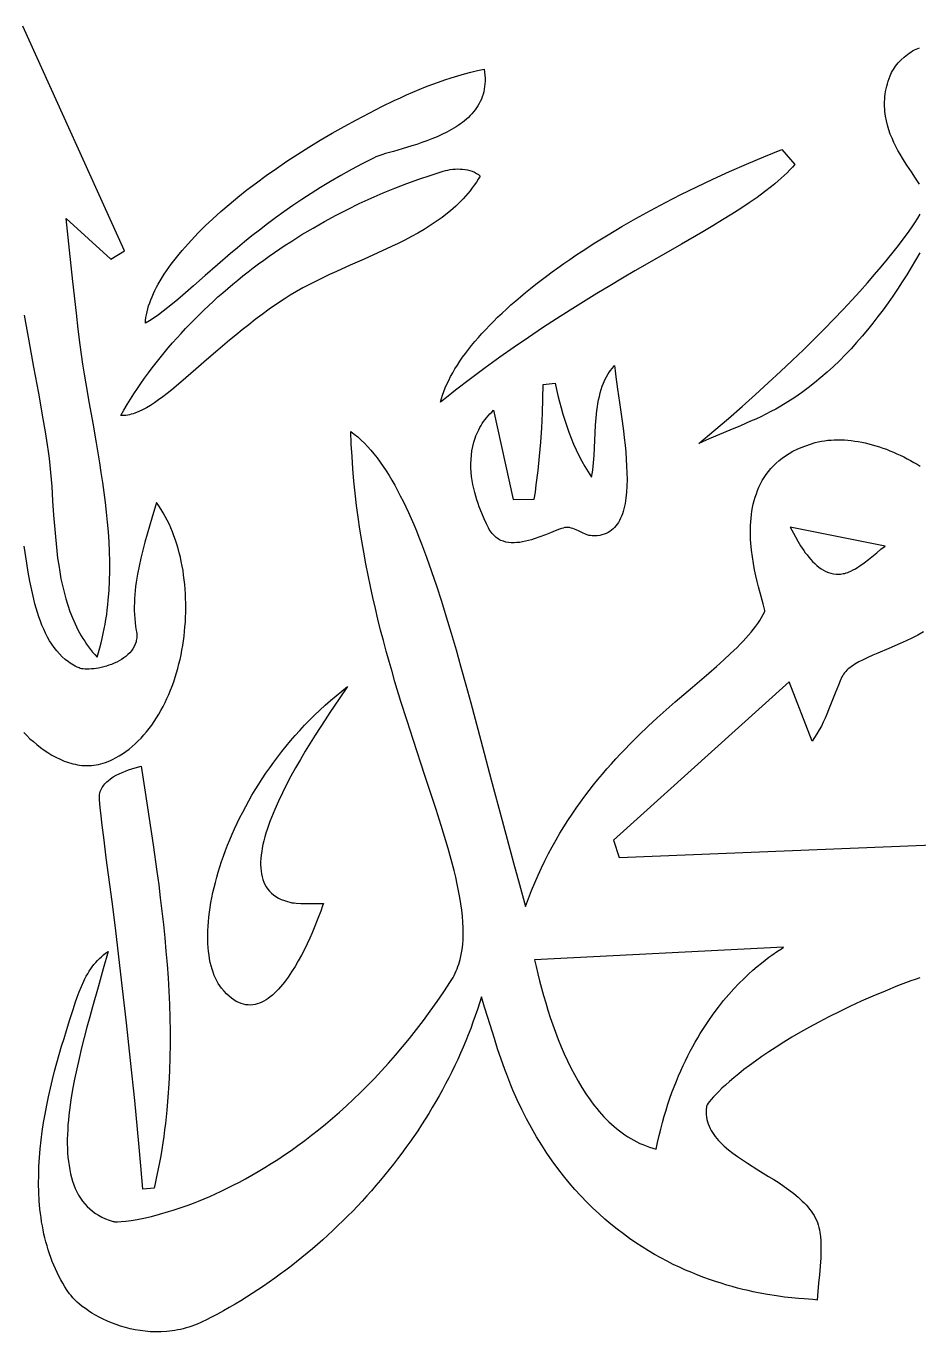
# Model space of a CAD drawing. Extents: x -500 to 500, y -300 to 300.
# Drawn here: x -123.7 to -29.6, y -177.7 to -40.1 of the extents above; entities that cross this region are included whole.
import ezdxf

# ---------------------------------------------------------------- set-up
doc = ezdxf.new("R2010")
doc.units = 0
doc.header["$MEASUREMENT"] = 0
doc.layers.add('IMPORT_-_120CM_SUR_70CM-1', color=18, linetype='CONTINUOUS')

msp = doc.modelspace()

# ---------------------------------------------------------------- linework, layer by layer
at = {"layer": 'IMPORT_-_120CM_SUR_70CM-1'}
for points in [[(-123.9, -70.54), (-123.4, -73.28), (-122.89, -76.03), (-122.39, -78.77), (-121.91, -81.5), (-121.68, -82.87), (-121.47, -84.23), (-121.36, -84.94), (-121.27, -85.67), (-121.19, -86.4), (-121.12, -87.13), (-120.99, -88.63), (-120.89, -90.13), (-120.78, -91.65), (-120.67, -93.16), (-120.6, -93.92), (-120.53, -94.67), (-120.45, -95.42), (-120.36, -96.16), (-120.25, -96.9), (-120.14, -97.63), (-120.01, -98.35), (-119.86, -99.06), (-119.69, -99.77), (-119.5, -100.46), (-119.3, -101.14), (-119.06, -101.81), (-118.81, -102.47), (-118.67, -102.79), (-118.53, -103.11), (-118.38, -103.43), (-118.22, -103.74), (-118.05, -104.05), (-117.88, -104.35), (-117.7, -104.65), (-117.51, -104.94), (-117.31, -105.23), (-117.11, -105.51), (-116.89, -105.79), (-116.67, -106.07), (-116.44, -106.34), (-116.2, -106.6), (-116.05, -106.11), (-115.91, -105.62), (-115.78, -105.12), (-115.66, -104.63), (-115.55, -104.13), (-115.45, -103.63), (-115.35, -103.13), (-115.27, -102.63), (-115.19, -102.12), (-115.13, -101.62), (-115.07, -101.11), (-115.02, -100.61), (-114.94, -99.59), (-114.89, -98.57), (-114.86, -97.54), (-114.87, -96.52), (-114.89, -95.48), (-114.94, -94.45), (-115.01, -93.41), (-115.09, -92.38), (-115.2, -91.34), (-115.32, -90.3), (-115.45, -89.25), (-115.6, -88.21), (-115.76, -87.16), (-115.92, -86.12), (-116.27, -84.03), (-116.63, -81.95), (-117, -79.87), (-117.36, -77.79), (-117.52, -76.76), (-117.69, -75.73), (-117.84, -74.7), (-117.98, -73.68), (-118.19, -72.02), (-118.38, -70.35), (-118.75, -67.02), (-119.11, -63.69), (-119.47, -60.36), (-114.75, -64.67), (-113.3, -63.79), (-124.03, -40.08)], [(-29.54, -56.74), (-29.95, -56.12), (-30.39, -55.45), (-30.87, -54.74), (-31.11, -54.37), (-31.34, -53.99), (-31.58, -53.59), (-31.81, -53.19), (-32.03, -52.77), (-32.23, -52.35), (-32.43, -51.91), (-32.61, -51.47), (-32.77, -51.01), (-32.91, -50.54), (-33.03, -50.06), (-33.12, -49.57), (-33.16, -49.33), (-33.18, -49.08), (-33.2, -48.82), (-33.22, -48.57), (-33.22, -48.31), (-33.22, -48.05), (-33.2, -47.79), (-33.18, -47.52), (-33.15, -47.25), (-33.11, -46.98), (-33.06, -46.71), (-32.99, -46.43), (-32.92, -46.16), (-32.84, -45.88), (-32.74, -45.59), (-32.64, -45.31), (-32.57, -45.14), (-32.48, -44.98), (-32.39, -44.81), (-32.29, -44.64), (-32.17, -44.47), (-32.05, -44.3), (-31.92, -44.13), (-31.78, -43.97), (-31.47, -43.65), (-31.15, -43.35), (-30.98, -43.2), (-30.8, -43.07), (-30.63, -42.94), (-30.45, -42.82), (-30.26, -42.7), (-30.08, -42.6), (-29.89, -42.51), (-29.71, -42.43), (-29.53, -42.36)], [(-29.51, -63.99), (-29.96, -64.76), (-30.41, -65.53), (-30.88, -66.29), (-31.35, -67.05), (-31.84, -67.8), (-32.34, -68.54), (-32.85, -69.27), (-33.37, -70), (-33.91, -70.71), (-34.45, -71.41), (-35.01, -72.1), (-35.58, -72.78), (-36.16, -73.45), (-36.75, -74.1), (-37.36, -74.74), (-37.98, -75.36), (-38.61, -75.97), (-39.26, -76.56), (-39.92, -77.13), (-40.59, -77.68), (-41.28, -78.22), (-41.98, -78.73), (-42.69, -79.23), (-43.42, -79.7), (-44.16, -80.16), (-44.68, -80.45), (-45.19, -80.73), (-45.72, -81), (-46.25, -81.26), (-46.79, -81.51), (-47.33, -81.75), (-48.41, -82.22), (-49.51, -82.68), (-50.6, -83.13), (-51.69, -83.59), (-52.78, -84.07), (-51.2, -82.74), (-49.68, -81.44), (-48.22, -80.17), (-46.81, -78.92), (-45.47, -77.7), (-44.18, -76.5), (-42.94, -75.34), (-41.76, -74.2), (-40.64, -73.09), (-39.57, -72.02), (-38.55, -70.97), (-37.59, -69.97), (-36.68, -68.99), (-35.82, -68.05), (-35.02, -67.15), (-34.27, -66.28), (-33.56, -65.46), (-32.91, -64.67), (-32.31, -63.92), (-31.76, -63.22), (-31.25, -62.55), (-30.8, -61.93), (-30.39, -61.35), (-30.03, -60.82), (-29.71, -60.34), (-29.45, -59.9)], [(-29.5, -140.41), (-30, -140.58), (-30.46, -140.74), (-31.84, -141.27), (-33.17, -141.81), (-34.45, -142.35), (-35.69, -142.89), (-36.87, -143.44), (-38.01, -143.99), (-39.1, -144.53), (-40.14, -145.08), (-41.13, -145.62), (-42.08, -146.15), (-42.98, -146.68), (-43.84, -147.2), (-44.65, -147.72), (-45.42, -148.22), (-46.14, -148.71), (-46.82, -149.19), (-47.45, -149.65), (-48.04, -150.1), (-48.59, -150.54), (-49.09, -150.95), (-49.56, -151.34), (-49.98, -151.72), (-50.36, -152.07), (-50.7, -152.4), (-51, -152.71), (-51.26, -152.98), (-51.48, -153.24), (-51.66, -153.46), (-51.8, -153.65), (-51.9, -153.81), (-51.97, -153.94), (-51.99, -154.04), (-52.02, -154.31), (-52.02, -154.58), (-52.01, -154.84), (-51.98, -155.1), (-51.94, -155.35), (-51.88, -155.59), (-51.8, -155.83), (-51.71, -156.06), (-51.61, -156.29), (-51.49, -156.51), (-51.36, -156.73), (-51.21, -156.95), (-51.06, -157.16), (-50.89, -157.37), (-50.71, -157.57), (-50.52, -157.77), (-50.33, -157.97), (-50.12, -158.16), (-49.68, -158.54), (-49.21, -158.91), (-48.72, -159.27), (-48.2, -159.62), (-47.66, -159.97), (-46.56, -160.66), (-45.44, -161.35), (-44.89, -161.7), (-44.34, -162.05), (-43.8, -162.41), (-43.29, -162.78), (-42.79, -163.16), (-42.32, -163.55), (-42.1, -163.75), (-41.89, -163.95), (-41.68, -164.16), (-41.48, -164.37), (-41.29, -164.58), (-41.12, -164.8), (-40.95, -165.03), (-40.8, -165.25), (-40.65, -165.49), (-40.52, -165.72), (-40.4, -165.97), (-40.3, -166.22), (-40.21, -166.47), (-40.13, -166.73), (-40.07, -167), (-40.03, -167.27), (-39.98, -167.71), (-39.95, -168.16), (-39.93, -168.6), (-39.93, -169.04), (-39.93, -169.49), (-39.95, -169.93), (-40.01, -170.82), (-40.09, -171.72), (-40.17, -172.61), (-40.25, -173.5), (-40.31, -174.39), (-40.49, -174.37), (-40.78, -174.35), (-41.69, -174.28), (-42.3, -174.24), (-42.99, -174.17), (-43.77, -174.08), (-44.62, -173.96), (-45.55, -173.81), (-46.54, -173.63), (-47.06, -173.52), (-47.59, -173.4), (-48.14, -173.27), (-48.7, -173.13), (-49.27, -172.98), (-49.85, -172.81), (-50.45, -172.63), (-51.05, -172.43), (-51.66, -172.22), (-52.28, -172), (-52.91, -171.76), (-53.54, -171.5), (-54.18, -171.23), (-54.83, -170.94), (-55.48, -170.63), (-56.13, -170.3), (-56.79, -169.95), (-57.45, -169.58), (-58.1, -169.19), (-58.77, -168.78), (-59.43, -168.35), (-60.08, -167.9), (-60.74, -167.42), (-61.4, -166.92), (-62.05, -166.4), (-62.7, -165.85), (-63.34, -165.28), (-63.98, -164.68), (-64.61, -164.06), (-65.23, -163.41), (-65.85, -162.73), (-66.46, -162.02), (-67.06, -161.29), (-67.65, -160.52), (-68.23, -159.73), (-68.8, -158.91), (-69.35, -158.05), (-69.89, -157.17), (-70.42, -156.25), (-70.94, -155.3), (-71.44, -154.32), (-71.92, -153.3), (-72.38, -152.25), (-72.61, -151.72), (-72.83, -151.17), (-73.04, -150.63), (-73.24, -150.1), (-73.63, -149.01), (-73.99, -147.92), (-74.34, -146.82), (-75.02, -144.62), (-75.36, -143.52), (-75.71, -142.43), (-75.91, -143.1), (-76.13, -143.77), (-76.35, -144.43), (-76.59, -145.1), (-76.83, -145.76), (-77.09, -146.42), (-77.35, -147.07), (-77.62, -147.73), (-77.91, -148.38), (-78.2, -149.03), (-78.51, -149.67), (-78.82, -150.32), (-79.14, -150.95), (-79.47, -151.59), (-79.81, -152.22), (-80.16, -152.85), (-80.51, -153.47), (-80.88, -154.1), (-81.25, -154.71), (-81.64, -155.32), (-82.03, -155.93), (-82.42, -156.54), (-82.83, -157.14), (-83.24, -157.73), (-83.66, -158.32), (-84.09, -158.91), (-84.53, -159.49), (-84.97, -160.07), (-85.42, -160.64), (-85.88, -161.2), (-86.35, -161.77), (-86.82, -162.32), (-87.3, -162.87), (-87.78, -163.41), (-88.27, -163.95), (-88.77, -164.48), (-89.27, -165.01), (-89.78, -165.53), (-90.3, -166.04), (-90.82, -166.55), (-91.35, -167.05), (-91.88, -167.55), (-92.42, -168.04), (-92.96, -168.52), (-93.51, -168.99), (-94.06, -169.46), (-94.62, -169.92), (-95.19, -170.37), (-95.75, -170.81), (-96.33, -171.25), (-96.9, -171.68), (-97.48, -172.1), (-98.07, -172.52), (-98.66, -172.92), (-99.25, -173.32), (-99.85, -173.71), (-100.45, -174.09), (-101.05, -174.47), (-101.66, -174.83), (-102.27, -175.19), (-102.89, -175.54), (-103.51, -175.87), (-104.13, -176.2), (-104.75, -176.52), (-105.05, -176.67), (-105.34, -176.8), (-105.64, -176.93), (-105.93, -177.04), (-106.23, -177.15), (-106.53, -177.24), (-106.82, -177.33), (-107.12, -177.41), (-107.41, -177.48), (-107.7, -177.54), (-108, -177.59), (-108.29, -177.64), (-108.87, -177.7), (-109.44, -177.74), (-110.01, -177.75), (-110.57, -177.73), (-111.12, -177.69), (-111.66, -177.62), (-112.19, -177.53), (-112.72, -177.42), (-113.22, -177.29), (-113.72, -177.14), (-114.2, -176.98), (-114.67, -176.81), (-115.12, -176.62), (-115.56, -176.42), (-115.97, -176.21), (-116.37, -175.99), (-116.75, -175.77), (-117.11, -175.54), (-117.44, -175.3), (-117.76, -175.07), (-118.05, -174.84), (-118.31, -174.61), (-118.55, -174.38), (-118.77, -174.15), (-118.95, -173.93), (-119.11, -173.72), (-119.35, -173.37), (-119.59, -173), (-119.81, -172.63), (-120.02, -172.26), (-120.22, -171.88), (-120.41, -171.5), (-120.59, -171.11), (-120.77, -170.71), (-120.93, -170.32), (-121.08, -169.92), (-121.22, -169.51), (-121.36, -169.1), (-121.48, -168.69), (-121.6, -168.27), (-121.7, -167.85), (-121.8, -167.43), (-121.89, -167), (-121.97, -166.57), (-122.05, -166.13), (-122.11, -165.7), (-122.17, -165.26), (-122.22, -164.82), (-122.3, -163.93), (-122.34, -163.03), (-122.37, -162.13), (-122.36, -161.22), (-122.33, -160.3), (-122.27, -159.38), (-122.2, -158.46), (-122.1, -157.54), (-121.98, -156.62), (-121.84, -155.69), (-121.69, -154.78), (-121.51, -153.86), (-121.33, -152.95), (-121.12, -152.04), (-120.91, -151.14), (-120.68, -150.25), (-120.45, -149.37), (-120.2, -148.5), (-119.95, -147.64), (-119.69, -146.8), (-119.42, -145.97), (-119.06, -144.82), (-118.7, -143.65), (-118.51, -143.06), (-118.31, -142.47), (-118.1, -141.9), (-117.86, -141.33), (-117.61, -140.78), (-117.48, -140.51), (-117.34, -140.24), (-117.19, -139.99), (-117.04, -139.73), (-116.88, -139.49), (-116.71, -139.25), (-116.54, -139.02), (-116.35, -138.8), (-116.16, -138.59), (-115.96, -138.38), (-115.75, -138.19), (-115.53, -138), (-115.3, -137.83), (-115.05, -137.66), (-115.55, -139.47), (-116.1, -141.41), (-116.69, -143.47), (-116.98, -144.54), (-117.27, -145.62), (-117.56, -146.71), (-117.84, -147.81), (-118.1, -148.91), (-118.35, -150.02), (-118.58, -151.12), (-118.79, -152.21), (-118.96, -153.3), (-119.11, -154.36), (-119.17, -154.89), (-119.23, -155.41), (-119.27, -155.93), (-119.3, -156.44), (-119.32, -156.94), (-119.34, -157.43), (-119.34, -157.92), (-119.33, -158.4), (-119.31, -158.87), (-119.27, -159.33), (-119.22, -159.78), (-119.16, -160.22), (-119.09, -160.65), (-119, -161.07), (-118.9, -161.48), (-118.78, -161.87), (-118.65, -162.25), (-118.5, -162.62), (-118.33, -162.98), (-118.15, -163.32), (-117.95, -163.64), (-117.74, -163.95), (-117.5, -164.25), (-117.25, -164.52), (-116.97, -164.79), (-116.68, -165.03), (-116.37, -165.26), (-116.04, -165.46), (-115.69, -165.65), (-115.31, -165.82), (-114.92, -165.97), (-114.5, -166.1), (-114.42, -166.12), (-114.32, -166.13), (-114.04, -166.14), (-113.66, -166.12), (-113.19, -166.08), (-112.63, -166), (-111.99, -165.9), (-111.27, -165.76), (-110.48, -165.57), (-109.61, -165.35), (-108.67, -165.07), (-108.18, -164.92), (-107.67, -164.75), (-107.15, -164.57), (-106.61, -164.38), (-106.06, -164.17), (-105.5, -163.95), (-104.92, -163.71), (-104.33, -163.46), (-103.73, -163.19), (-103.12, -162.91), (-102.49, -162.61), (-101.86, -162.29), (-101.21, -161.95), (-100.56, -161.6), (-99.89, -161.23), (-99.22, -160.84), (-98.54, -160.43), (-97.85, -160.01), (-97.16, -159.56), (-96.46, -159.09), (-95.75, -158.61), (-95.04, -158.1), (-94.32, -157.57), (-93.6, -157.02), (-92.87, -156.45), (-92.14, -155.85), (-91.41, -155.23), (-90.67, -154.59), (-89.93, -153.92), (-89.19, -153.23), (-88.45, -152.52), (-87.71, -151.78), (-86.97, -151.02), (-86.23, -150.23), (-85.49, -149.41), (-84.75, -148.57), (-84.01, -147.7), (-83.28, -146.8), (-82.55, -145.87), (-81.82, -144.92), (-81.1, -143.94), (-80.38, -142.93), (-79.66, -141.89), (-78.95, -140.82), (-78.82, -140.6), (-78.69, -140.38), (-78.57, -140.16), (-78.46, -139.93), (-78.36, -139.7), (-78.26, -139.47), (-78.17, -139.23), (-78.09, -138.99), (-78.01, -138.74), (-77.94, -138.49), (-77.83, -137.97), (-77.74, -137.44), (-77.67, -136.89), (-77.63, -136.33), (-77.62, -135.75), (-77.62, -135.15), (-77.65, -134.54), (-77.7, -133.91), (-77.77, -133.27), (-77.87, -132.61), (-77.98, -131.94), (-78.1, -131.25), (-78.25, -130.54), (-78.41, -129.82), (-78.59, -129.09), (-78.78, -128.34), (-78.99, -127.57), (-79.21, -126.79), (-79.44, -125.99), (-79.94, -124.36), (-80.48, -122.66), (-81.65, -119.1), (-82.9, -115.31), (-83.54, -113.33), (-84.18, -111.29), (-84.81, -109.2), (-85.12, -108.14), (-85.43, -107.06), (-85.73, -105.97), (-86.03, -104.86), (-86.32, -103.75), (-86.61, -102.62), (-86.88, -101.47), (-87.15, -100.32), (-87.4, -99.15), (-87.65, -97.96), (-87.88, -96.77), (-88.11, -95.56), (-88.31, -94.34), (-88.51, -93.11), (-88.69, -91.86), (-88.86, -90.61), (-89, -89.34), (-89.14, -88.06), (-89.25, -86.76), (-89.34, -85.46), (-89.42, -84.14), (-89.47, -82.81), (-89.11, -83.09), (-88.74, -83.39), (-88.39, -83.72), (-88.04, -84.06), (-87.7, -84.42), (-87.36, -84.79), (-87.03, -85.19), (-86.7, -85.61), (-86.38, -86.04), (-86.06, -86.5), (-85.75, -86.97), (-85.44, -87.46), (-85.14, -87.96), (-84.84, -88.49), (-84.54, -89.03), (-84.25, -89.59), (-83.96, -90.16), (-83.67, -90.76), (-83.39, -91.37), (-83.11, -91.99), (-82.83, -92.63), (-82.56, -93.29), (-82.28, -93.96), (-82.01, -94.65), (-81.48, -96.08), (-80.95, -97.57), (-80.43, -99.11), (-79.92, -100.71), (-79.4, -102.37), (-78.89, -104.08), (-78.38, -105.85), (-77.86, -107.66), (-77.34, -109.53), (-76.82, -111.44), (-75.76, -115.41), (-74.66, -119.55), (-73.52, -123.85), (-72.32, -128.3), (-71.69, -130.58), (-71.05, -132.9), (-70.74, -132.05), (-70.42, -131.22), (-70.08, -130.41), (-69.73, -129.61), (-69.38, -128.84), (-69.01, -128.07), (-68.62, -127.33), (-68.23, -126.6), (-67.83, -125.88), (-67.43, -125.18), (-67.01, -124.5), (-66.58, -123.83), (-66.15, -123.17), (-65.71, -122.53), (-65.26, -121.9), (-64.81, -121.28), (-64.35, -120.68), (-63.89, -120.09), (-63.42, -119.51), (-62.95, -118.95), (-62.48, -118.4), (-62, -117.85), (-61.52, -117.32), (-61.04, -116.8), (-60.55, -116.3), (-60.07, -115.8), (-59.1, -114.83), (-58.13, -113.9), (-57.17, -113.01), (-56.22, -112.16), (-55.28, -111.33), (-53.46, -109.76), (-51.74, -108.3), (-50.94, -107.59), (-50.16, -106.91), (-49.44, -106.24), (-48.75, -105.58), (-48.43, -105.26), (-48.12, -104.94), (-47.83, -104.62), (-47.54, -104.3), (-47.28, -103.99), (-47.02, -103.67), (-46.79, -103.36), (-46.56, -103.05), (-46.36, -102.74), (-46.17, -102.42), (-46, -102.11), (-45.85, -101.8), (-45.84, -101.76), (-45.84, -101.71), (-45.87, -101.54), (-46.01, -101), (-46.23, -100.21), (-46.5, -99.21), (-46.65, -98.65), (-46.79, -98.04), (-46.92, -97.4), (-47.04, -96.73), (-47.15, -96.04), (-47.24, -95.32), (-47.31, -94.59), (-47.33, -94.22), (-47.35, -93.84), (-47.35, -93.47), (-47.35, -93.09), (-47.34, -92.72), (-47.32, -92.34), (-47.29, -91.96), (-47.25, -91.58), (-47.19, -91.21), (-47.13, -90.84), (-47.05, -90.47), (-46.96, -90.1), (-46.85, -89.74), (-46.73, -89.38), (-46.6, -89.03), (-46.45, -88.68), (-46.29, -88.34), (-46.1, -88), (-45.91, -87.67), (-45.69, -87.35), (-45.46, -87.04), (-45.2, -86.74), (-44.93, -86.44), (-44.64, -86.16), (-44.33, -85.89), (-44, -85.62), (-43.64, -85.37), (-43.27, -85.14), (-42.87, -84.91), (-42.44, -84.7), (-42, -84.5), (-41.53, -84.32), (-41.04, -84.15), (-40.52, -83.99), (-40.2, -83.92), (-39.87, -83.85), (-39.54, -83.79), (-39.2, -83.75), (-38.86, -83.72), (-38.52, -83.7), (-38.16, -83.69), (-37.81, -83.7), (-37.45, -83.71), (-37.09, -83.74), (-36.73, -83.78), (-36.36, -83.83), (-35.99, -83.89), (-35.62, -83.95), (-35.25, -84.03), (-34.88, -84.12), (-34.51, -84.22), (-34.14, -84.33), (-33.76, -84.44), (-33.39, -84.57), (-33.02, -84.7), (-32.65, -84.85), (-32.29, -85), (-31.92, -85.16), (-31.56, -85.33), (-31.2, -85.5), (-30.84, -85.69), (-30.49, -85.88), (-30.14, -86.08), (-29.79, -86.28), (-29.45, -86.49)], [(-123.94, -114.57), (-123.61, -114.89), (-123.28, -115.21), (-122.92, -115.52), (-122.56, -115.83), (-122.18, -116.13), (-121.79, -116.41), (-121.39, -116.68), (-120.97, -116.94), (-120.55, -117.17), (-120.11, -117.38), (-119.67, -117.57), (-119.44, -117.65), (-119.21, -117.73), (-118.98, -117.8), (-118.75, -117.86), (-118.51, -117.91), (-118.28, -117.96), (-118.04, -117.99), (-117.8, -118.02), (-117.55, -118.03), (-117.31, -118.04), (-117.06, -118.04), (-116.81, -118.02), (-116.56, -118), (-116.31, -117.96), (-116.06, -117.92), (-115.81, -117.86), (-115.55, -117.79), (-115.3, -117.71), (-115.04, -117.61), (-114.78, -117.5), (-114.52, -117.38), (-114.26, -117.24), (-113.89, -117.03), (-113.53, -116.8), (-113.18, -116.56), (-112.84, -116.3), (-112.5, -116.03), (-112.18, -115.75), (-111.87, -115.45), (-111.56, -115.14), (-111.27, -114.81), (-110.98, -114.48), (-110.71, -114.13), (-110.44, -113.77), (-110.18, -113.4), (-109.93, -113.02), (-109.7, -112.63), (-109.47, -112.23), (-109.25, -111.82), (-109.04, -111.4), (-108.84, -110.98), (-108.64, -110.55), (-108.46, -110.11), (-108.29, -109.66), (-108.13, -109.2), (-107.98, -108.74), (-107.83, -108.28), (-107.7, -107.81), (-107.58, -107.33), (-107.46, -106.85), (-107.36, -106.37), (-107.26, -105.88), (-107.18, -105.39), (-107.1, -104.9), (-107.04, -104.41), (-106.98, -103.91), (-106.94, -103.41), (-106.9, -102.91), (-106.87, -102.41), (-106.86, -101.91), (-106.85, -101.41), (-106.85, -100.92), (-106.87, -100.42), (-106.89, -99.92), (-106.92, -99.43), (-106.97, -98.94), (-107.02, -98.45), (-107.08, -97.97), (-107.15, -97.49), (-107.24, -97.01), (-107.33, -96.54), (-107.43, -96.07), (-107.55, -95.61), (-107.67, -95.16), (-107.8, -94.71), (-107.95, -94.27), (-108.1, -93.83), (-108.26, -93.4), (-108.44, -92.98), (-108.62, -92.57), (-108.82, -92.17), (-109.02, -91.78), (-109.23, -91.4), (-109.46, -91.03), (-109.69, -90.67), (-109.94, -90.32), (-110.43, -91.97), (-110.92, -93.64), (-111.16, -94.48), (-111.38, -95.32), (-111.59, -96.17), (-111.78, -97.02), (-111.95, -97.87), (-112.02, -98.3), (-112.08, -98.72), (-112.14, -99.15), (-112.19, -99.57), (-112.23, -100), (-112.26, -100.42), (-112.27, -100.85), (-112.28, -101.27), (-112.28, -101.7), (-112.26, -102.12), (-112.23, -102.54), (-112.19, -102.96), (-112.14, -103.39), (-112.07, -103.81), (-112.05, -103.96), (-112.03, -104.12), (-112.02, -104.27), (-112.02, -104.42), (-112.03, -104.57), (-112.05, -104.71), (-112.07, -104.85), (-112.1, -104.98), (-112.19, -105.24), (-112.29, -105.49), (-112.43, -105.72), (-112.58, -105.94), (-112.76, -106.15), (-112.95, -106.35), (-113.16, -106.53), (-113.39, -106.7), (-113.63, -106.86), (-113.88, -107), (-114.13, -107.14), (-114.4, -107.26), (-114.67, -107.37), (-114.95, -107.47), (-115.22, -107.56), (-115.5, -107.64), (-115.77, -107.7), (-116.04, -107.76), (-116.31, -107.8), (-116.56, -107.84), (-116.81, -107.86), (-117.04, -107.88), (-117.26, -107.88), (-117.47, -107.87), (-117.66, -107.86), (-117.83, -107.83), (-117.98, -107.8), (-118.1, -107.75), (-118.3, -107.66), (-118.5, -107.56), (-118.69, -107.46), (-118.87, -107.35), (-119.05, -107.24), (-119.23, -107.11), (-119.56, -106.85), (-119.88, -106.57), (-120.18, -106.27), (-120.46, -105.95), (-120.72, -105.61), (-120.97, -105.25), (-121.21, -104.88), (-121.43, -104.49), (-121.64, -104.09), (-121.83, -103.67), (-122.01, -103.25), (-122.18, -102.81), (-122.34, -102.37), (-122.49, -101.91), (-122.62, -101.45), (-122.75, -100.98), (-122.87, -100.51), (-123.09, -99.56), (-123.28, -98.6), (-123.46, -97.65), (-123.61, -96.71), (-123.9, -94.9)], [(-29.11, -103.96), (-29.72, -104.29), (-30.34, -104.61), (-30.95, -104.9), (-31.57, -105.18), (-32.77, -105.7), (-33.92, -106.19), (-34.46, -106.42), (-34.98, -106.65), (-35.47, -106.88), (-35.92, -107.12), (-36.34, -107.36), (-36.53, -107.48), (-36.71, -107.6), (-36.88, -107.73), (-37.04, -107.85), (-37.18, -107.98), (-37.31, -108.12), (-37.43, -108.25), (-37.54, -108.39), (-37.63, -108.54), (-37.71, -108.69), (-37.89, -109.11), (-38.08, -109.55), (-38.42, -110.42), (-38.77, -111.3), (-39.11, -112.18), (-39.29, -112.61), (-39.48, -113.04), (-39.68, -113.47), (-39.88, -113.88), (-40.1, -114.29), (-40.34, -114.69), (-40.59, -115.09), (-40.86, -115.47), (-43.28, -109.21), (-61.78, -125.92), (-61.2, -127.73), (-8.15, -125.59)]]:
    msp.add_lwpolyline(points, dxfattribs=at)
for points in [[(-111.11, -71.4), (-111.09, -71.11), (-111.05, -70.81), (-111, -70.51), (-110.94, -70.21), (-110.86, -69.9), (-110.77, -69.58), (-110.66, -69.27), (-110.54, -68.94), (-110.41, -68.62), (-110.26, -68.29), (-110.11, -67.96), (-109.93, -67.62), (-109.75, -67.28), (-109.56, -66.94), (-109.35, -66.6), (-109.13, -66.25), (-108.89, -65.9), (-108.65, -65.54), (-108.39, -65.19), (-108.12, -64.83), (-107.84, -64.47), (-107.55, -64.11), (-107.24, -63.74), (-106.93, -63.38), (-106.26, -62.64), (-105.55, -61.89), (-104.8, -61.14), (-104, -60.39), (-103.16, -59.63), (-102.28, -58.88), (-101.36, -58.12), (-100.41, -57.36), (-99.41, -56.6), (-98.38, -55.84), (-97.3, -55.08), (-96.2, -54.33), (-95.06, -53.58), (-93.88, -52.84), (-92.68, -52.11), (-91.44, -51.38), (-90.17, -50.66), (-88.87, -49.95), (-87.54, -49.25), (-86.18, -48.56), (-84.89, -47.94), (-84.23, -47.63), (-83.58, -47.34), (-82.92, -47.05), (-82.25, -46.77), (-81.59, -46.5), (-80.91, -46.24), (-80.24, -45.99), (-79.56, -45.75), (-78.88, -45.52), (-78.19, -45.31), (-77.5, -45.11), (-76.81, -44.93), (-76.11, -44.76), (-75.41, -44.61), (-75.36, -44.94), (-75.33, -45.26), (-75.31, -45.57), (-75.31, -45.88), (-75.33, -46.17), (-75.36, -46.46), (-75.4, -46.74), (-75.46, -47.01), (-75.53, -47.27), (-75.62, -47.53), (-75.71, -47.78), (-75.82, -48.02), (-75.94, -48.25), (-76.07, -48.48), (-76.22, -48.7), (-76.37, -48.91), (-76.53, -49.12), (-76.71, -49.32), (-76.89, -49.51), (-77.08, -49.7), (-77.28, -49.88), (-77.48, -50.06), (-77.69, -50.23), (-77.91, -50.39), (-78.14, -50.55), (-78.37, -50.7), (-78.85, -51), (-79.35, -51.27), (-79.86, -51.52), (-80.38, -51.76), (-80.91, -51.98), (-81.44, -52.18), (-81.98, -52.37), (-82.51, -52.55), (-83.03, -52.71), (-84.04, -53.02), (-84.98, -53.29), (-85.81, -53.53), (-86.18, -53.65), (-86.52, -53.76), (-86.82, -53.88), (-87.07, -53.99), (-88.26, -54.59), (-89.41, -55.2), (-90.53, -55.82), (-91.61, -56.45), (-92.65, -57.08), (-93.66, -57.72), (-94.64, -58.36), (-95.59, -59.01), (-96.51, -59.65), (-97.4, -60.3), (-98.26, -60.94), (-99.09, -61.58), (-99.89, -62.21), (-100.67, -62.84), (-101.42, -63.46), (-102.14, -64.07), (-103.52, -65.26), (-104.82, -66.39), (-106.03, -67.46), (-107.17, -68.45), (-107.71, -68.91), (-108.24, -69.35), (-108.75, -69.76), (-109.25, -70.15), (-109.73, -70.51), (-110.2, -70.84), (-110.67, -71.14)], [(-42.67, -54.67), (-42.93, -54.96), (-43.2, -55.25), (-43.49, -55.54), (-43.79, -55.83), (-44.1, -56.12), (-44.43, -56.41), (-44.77, -56.7), (-45.12, -56.99), (-45.86, -57.56), (-46.66, -58.14), (-47.5, -58.72), (-48.38, -59.31), (-49.32, -59.91), (-50.3, -60.51), (-51.31, -61.13), (-52.38, -61.76), (-54.61, -63.07), (-57, -64.44), (-59.52, -65.9), (-60.83, -66.67), (-62.17, -67.47), (-63.53, -68.29), (-64.93, -69.14), (-66.35, -70.03), (-67.79, -70.95), (-69.25, -71.9), (-70.74, -72.9), (-72.24, -73.93), (-73.77, -75), (-75.31, -76.11), (-76.86, -77.27), (-78.43, -78.48), (-79.22, -79.1), (-80.02, -79.73), (-79.92, -79.36), (-79.8, -78.98), (-79.66, -78.59), (-79.51, -78.21), (-79.34, -77.82), (-79.15, -77.43), (-78.95, -77.03), (-78.73, -76.63), (-78.49, -76.23), (-78.24, -75.82), (-77.97, -75.41), (-77.68, -75), (-77.38, -74.59), (-77.07, -74.17), (-76.74, -73.76), (-76.39, -73.34), (-76.02, -72.91), (-75.65, -72.49), (-75.25, -72.06), (-74.85, -71.64), (-74.42, -71.21), (-73.99, -70.78), (-73.53, -70.35), (-73.07, -69.91), (-72.59, -69.48), (-72.09, -69.05), (-71.58, -68.61), (-71.06, -68.18), (-70.52, -67.74), (-69.97, -67.3), (-69.41, -66.87), (-68.83, -66.43), (-68.24, -65.99), (-67.64, -65.55), (-67.02, -65.12), (-66.39, -64.68), (-65.75, -64.24), (-65.09, -63.81), (-63.75, -62.94), (-62.35, -62.08), (-60.91, -61.22), (-59.42, -60.36), (-57.88, -59.51), (-56.3, -58.67), (-54.67, -57.84), (-53.01, -57.02), (-51.3, -56.21), (-49.55, -55.42), (-47.76, -54.63), (-45.93, -53.86), (-44.06, -53.1)], [(-75.83, -55.9), (-76.03, -56.22), (-76.23, -56.54), (-76.45, -56.85), (-76.67, -57.15), (-76.9, -57.44), (-77.13, -57.73), (-77.37, -58.01), (-77.62, -58.28), (-77.88, -58.55), (-78.14, -58.81), (-78.41, -59.07), (-78.69, -59.31), (-78.97, -59.56), (-79.26, -59.79), (-79.85, -60.25), (-80.46, -60.69), (-81.09, -61.11), (-81.73, -61.51), (-82.39, -61.9), (-83.07, -62.28), (-83.76, -62.64), (-84.46, -62.99), (-85.17, -63.33), (-86.61, -64), (-88.07, -64.65), (-89.53, -65.29), (-90.99, -65.94), (-91.71, -66.27), (-92.43, -66.61), (-93.13, -66.96), (-93.83, -67.32), (-94.52, -67.69), (-95.19, -68.07), (-95.86, -68.46), (-96.5, -68.88), (-97.29, -69.41), (-98.06, -69.94), (-98.8, -70.48), (-99.53, -71.02), (-100.23, -71.57), (-100.92, -72.11), (-101.59, -72.65), (-102.24, -73.19), (-103.49, -74.24), (-104.67, -75.27), (-105.79, -76.25), (-106.85, -77.17), (-107.86, -78.03), (-108.34, -78.43), (-108.81, -78.81), (-109.27, -79.16), (-109.72, -79.49), (-110.16, -79.8), (-110.59, -80.08), (-111.01, -80.33), (-111.42, -80.55), (-111.82, -80.73), (-112.21, -80.89), (-112.41, -80.95), (-112.6, -81.01), (-112.79, -81.05), (-112.98, -81.09), (-113.16, -81.12), (-113.35, -81.14), (-113.53, -81.14), (-113.71, -81.14), (-113.38, -80.56), (-113.04, -79.99), (-112.69, -79.42), (-112.32, -78.86), (-111.96, -78.3), (-111.58, -77.75), (-111.19, -77.2), (-110.8, -76.65), (-110.39, -76.12), (-109.98, -75.58), (-109.56, -75.05), (-109.14, -74.53), (-108.7, -74.01), (-108.26, -73.49), (-107.81, -72.98), (-107.36, -72.48), (-106.89, -71.98), (-106.42, -71.49), (-105.95, -71), (-105.46, -70.52), (-104.97, -70.04), (-104.48, -69.57), (-103.98, -69.1), (-103.47, -68.64), (-102.95, -68.19), (-102.43, -67.74), (-101.91, -67.29), (-101.37, -66.86), (-100.84, -66.42), (-100.3, -66), (-99.75, -65.58), (-99.2, -65.16), (-98.64, -64.76), (-98.08, -64.35), (-97.51, -63.96), (-96.94, -63.57), (-96.37, -63.19), (-95.79, -62.81), (-94.62, -62.07), (-93.43, -61.37), (-92.23, -60.68), (-91.02, -60.03), (-89.8, -59.4), (-88.57, -58.8), (-87.32, -58.22), (-86.07, -57.67), (-84.82, -57.16), (-83.55, -56.67), (-82.28, -56.21), (-81.01, -55.78), (-79.74, -55.38), (-79.5, -55.31), (-79.25, -55.26), (-78.99, -55.21), (-78.73, -55.18), (-78.47, -55.15), (-78.2, -55.14), (-77.94, -55.15), (-77.68, -55.16), (-77.42, -55.2), (-77.16, -55.24), (-76.91, -55.31), (-76.67, -55.39), (-76.44, -55.49), (-76.22, -55.61), (-76.02, -55.74)], [(-74.42, -80.57), (-72.35, -89.98), (-70.13, -89.96), (-70.02, -89.21), (-69.92, -88.46), (-69.73, -86.95), (-69.58, -85.44), (-69.45, -83.93), (-69.35, -82.42), (-69.28, -80.9), (-69.23, -79.39), (-69.21, -77.87), (-67.93, -77.73), (-67.79, -78.38), (-67.64, -79.04), (-67.48, -79.69), (-67.31, -80.33), (-67.12, -80.98), (-66.92, -81.62), (-66.71, -82.26), (-66.49, -82.89), (-66.25, -83.52), (-65.99, -84.14), (-65.72, -84.75), (-65.43, -85.35), (-65.13, -85.94), (-64.8, -86.52), (-64.46, -87.09), (-64.09, -87.65), (-64.03, -87.27), (-63.97, -86.9), (-63.88, -86.13), (-63.82, -85.35), (-63.78, -84.56), (-63.71, -82.97), (-63.67, -82.17), (-63.61, -81.39), (-63.53, -80.61), (-63.48, -80.23), (-63.42, -79.86), (-63.35, -79.48), (-63.27, -79.12), (-63.18, -78.76), (-63.08, -78.4), (-62.96, -78.05), (-62.82, -77.71), (-62.68, -77.38), (-62.51, -77.06), (-62.33, -76.75), (-62.13, -76.44), (-61.9, -76.15), (-61.66, -75.86), (-61.6, -76.44), (-61.53, -77.06), (-61.35, -78.37), (-61.15, -79.77), (-60.94, -81.24), (-60.74, -82.74), (-60.65, -83.5), (-60.57, -84.25), (-60.5, -85.01), (-60.44, -85.75), (-60.4, -86.48), (-60.37, -87.19), (-60.36, -87.89), (-60.38, -88.57), (-60.42, -89.22), (-60.44, -89.53), (-60.48, -89.84), (-60.52, -90.14), (-60.57, -90.43), (-60.63, -90.71), (-60.69, -90.98), (-60.77, -91.24), (-60.85, -91.5), (-60.94, -91.74), (-61.03, -91.97), (-61.14, -92.19), (-61.26, -92.4), (-61.39, -92.59), (-61.52, -92.77), (-61.67, -92.94), (-61.83, -93.1), (-61.99, -93.24), (-62.17, -93.37), (-62.36, -93.48), (-62.56, -93.58), (-62.78, -93.66), (-63, -93.73), (-63.24, -93.78), (-63.49, -93.81), (-63.75, -93.82), (-64.03, -93.82), (-64.21, -93.8), (-64.38, -93.77), (-64.55, -93.72), (-64.72, -93.66), (-65.06, -93.51), (-65.4, -93.34), (-65.73, -93.18), (-65.9, -93.11), (-66.07, -93.05), (-66.24, -93), (-66.41, -92.96), (-66.58, -92.94), (-66.76, -92.95), (-66.91, -92.96), (-67.08, -93), (-67.27, -93.05), (-67.47, -93.12), (-67.92, -93.29), (-68.42, -93.49), (-68.96, -93.71), (-69.54, -93.93), (-70.13, -94.14), (-70.44, -94.23), (-70.74, -94.32), (-71.05, -94.4), (-71.36, -94.46), (-71.66, -94.51), (-71.96, -94.54), (-72.26, -94.56), (-72.56, -94.55), (-72.84, -94.53), (-73.12, -94.48), (-73.39, -94.4), (-73.53, -94.35), (-73.66, -94.3), (-73.78, -94.23), (-73.91, -94.16), (-74.03, -94.08), (-74.15, -94), (-74.26, -93.9), (-74.37, -93.8), (-74.48, -93.69), (-74.58, -93.56), (-74.68, -93.43), (-74.78, -93.29), (-74.87, -93.14), (-74.96, -92.98), (-75.17, -92.55), (-75.41, -92.04), (-75.67, -91.44), (-75.93, -90.77), (-76.06, -90.41), (-76.18, -90.03), (-76.29, -89.65), (-76.4, -89.25), (-76.5, -88.84), (-76.59, -88.42), (-76.66, -87.99), (-76.73, -87.55), (-76.77, -87.11), (-76.8, -86.67), (-76.81, -86.22), (-76.79, -85.77), (-76.76, -85.31), (-76.7, -84.86), (-76.61, -84.41), (-76.5, -83.96), (-76.43, -83.73), (-76.36, -83.51), (-76.28, -83.29), (-76.19, -83.07), (-76.09, -82.85), (-75.98, -82.63), (-75.87, -82.41), (-75.74, -82.2), (-75.61, -81.99), (-75.47, -81.78), (-75.32, -81.57), (-75.16, -81.37), (-74.99, -81.16), (-74.81, -80.96), (-74.62, -80.77)], [(-33.15, -94.9), (-43.15, -92.9), (-42.82, -93.53), (-42.6, -93.94), (-42.35, -94.39), (-42.06, -94.87), (-41.74, -95.36), (-41.57, -95.6), (-41.39, -95.84), (-41.2, -96.08), (-41, -96.31), (-40.8, -96.53), (-40.58, -96.74), (-40.36, -96.94), (-40.13, -97.13), (-39.89, -97.3), (-39.65, -97.45), (-39.4, -97.58), (-39.14, -97.69), (-38.87, -97.77), (-38.59, -97.83), (-38.31, -97.87), (-38.16, -97.87), (-38.02, -97.87), (-37.87, -97.86), (-37.72, -97.84), (-37.57, -97.81), (-37.42, -97.78), (-37.26, -97.73), (-37.1, -97.68), (-36.94, -97.62), (-36.78, -97.55), (-36.53, -97.42), (-36.29, -97.29), (-36.05, -97.14), (-35.81, -96.99), (-35.36, -96.66), (-34.91, -96.32), (-34.04, -95.6), (-33.6, -95.24)], [(-92.36, -132.6), (-92.45, -132.84), (-92.64, -133.39), (-92.94, -134.17), (-93.33, -135.14), (-93.55, -135.68), (-93.8, -136.24), (-94.07, -136.83), (-94.36, -137.42), (-94.67, -138.03), (-95, -138.63), (-95.34, -139.22), (-95.7, -139.8), (-96.08, -140.36), (-96.27, -140.63), (-96.47, -140.89), (-96.67, -141.14), (-96.87, -141.38), (-97.08, -141.61), (-97.29, -141.83), (-97.51, -142.04), (-97.73, -142.24), (-97.95, -142.42), (-98.17, -142.59), (-98.39, -142.74), (-98.62, -142.87), (-98.85, -142.99), (-99.09, -143.09), (-99.32, -143.17), (-99.56, -143.23), (-99.8, -143.27), (-100.04, -143.29), (-100.29, -143.28), (-100.54, -143.26), (-100.78, -143.21), (-101.03, -143.13), (-101.28, -143.03), (-101.54, -142.9), (-101.79, -142.74), (-102.05, -142.56), (-102.3, -142.35), (-102.56, -142.1), (-102.82, -141.83), (-103.08, -141.52), (-103.26, -141.28), (-103.43, -141.03), (-103.58, -140.75), (-103.73, -140.47), (-103.86, -140.16), (-103.98, -139.84), (-104.09, -139.51), (-104.19, -139.16), (-104.28, -138.8), (-104.35, -138.42), (-104.41, -138.03), (-104.46, -137.63), (-104.5, -137.22), (-104.52, -136.79), (-104.54, -136.35), (-104.54, -135.9), (-104.53, -135.45), (-104.5, -134.98), (-104.47, -134.5), (-104.42, -134.01), (-104.36, -133.51), (-104.29, -133.01), (-104.2, -132.49), (-104.11, -131.97), (-104, -131.44), (-103.88, -130.91), (-103.74, -130.37), (-103.59, -129.82), (-103.44, -129.27), (-103.26, -128.71), (-103.08, -128.15), (-102.88, -127.58), (-102.67, -127.01), (-102.45, -126.43), (-102.22, -125.86), (-101.97, -125.28), (-101.71, -124.7), (-101.44, -124.11), (-101.15, -123.53), (-100.86, -122.94), (-100.54, -122.36), (-100.22, -121.77), (-99.88, -121.18), (-99.54, -120.6), (-99.17, -120.01), (-98.8, -119.43), (-98.41, -118.85), (-98.01, -118.27), (-97.59, -117.7), (-97.17, -117.13), (-96.73, -116.56), (-96.27, -116), (-95.81, -115.44), (-95.33, -114.88), (-94.83, -114.34), (-94.33, -113.79), (-93.81, -113.26), (-93.28, -112.73), (-92.73, -112.21), (-92.17, -111.69), (-91.6, -111.18), (-91.01, -110.69), (-90.41, -110.2), (-89.8, -109.72), (-90.69, -111.01), (-91.67, -112.45), (-92.18, -113.22), (-92.7, -114.02), (-93.22, -114.83), (-93.74, -115.67), (-94.26, -116.53), (-94.78, -117.39), (-95.28, -118.27), (-95.77, -119.15), (-96.23, -120.04), (-96.68, -120.92), (-97.09, -121.79), (-97.48, -122.66), (-97.83, -123.52), (-97.99, -123.94), (-98.14, -124.35), (-98.28, -124.77), (-98.41, -125.17), (-98.52, -125.57), (-98.63, -125.97), (-98.72, -126.36), (-98.8, -126.74), (-98.86, -127.11), (-98.91, -127.47), (-98.95, -127.83), (-98.97, -128.18), (-98.97, -128.52), (-98.96, -128.84), (-98.93, -129.16), (-98.88, -129.47), (-98.82, -129.77), (-98.73, -130.05), (-98.63, -130.32), (-98.51, -130.58), (-98.37, -130.83), (-98.21, -131.06), (-98.03, -131.28), (-97.83, -131.49), (-97.6, -131.68), (-97.35, -131.85), (-97.08, -132.01), (-96.79, -132.16), (-96.47, -132.28), (-96.13, -132.39), (-95.9, -132.45), (-95.67, -132.5), (-95.44, -132.53), (-95.21, -132.56), (-94.74, -132.59), (-94.26, -132.6), (-93.31, -132.58), (-92.83, -132.58)], [(-111.55, -118.09), (-111.12, -120.84), (-110.7, -123.62), (-110.29, -126.4), (-109.9, -129.2), (-109.71, -130.6), (-109.54, -132), (-109.37, -133.4), (-109.22, -134.81), (-109.08, -136.21), (-108.95, -137.62), (-108.83, -139.02), (-108.73, -140.43), (-108.65, -141.83), (-108.59, -143.23), (-108.54, -144.64), (-108.52, -146.04), (-108.52, -147.43), (-108.53, -148.83), (-108.58, -150.22), (-108.64, -151.61), (-108.74, -153), (-108.86, -154.39), (-109, -155.77), (-109.09, -156.45), (-109.18, -157.14), (-109.28, -157.83), (-109.39, -158.51), (-109.5, -159.2), (-109.63, -159.88), (-109.76, -160.56), (-109.9, -161.24), (-110.05, -161.92), (-110.2, -162.6), (-111.38, -162.7), (-111.59, -160.25), (-111.81, -157.88), (-112.24, -153.35), (-112.67, -149.12), (-113.09, -145.18), (-113.51, -141.54), (-113.9, -138.2), (-114.28, -135.15), (-114.63, -132.39), (-115.23, -127.76), (-115.47, -125.89), (-115.67, -124.32), (-115.82, -123.03), (-115.87, -122.5), (-115.91, -122.04), (-115.94, -121.66), (-115.95, -121.35), (-115.94, -121.11), (-115.91, -120.95), (-115.87, -120.79), (-115.81, -120.64), (-115.75, -120.5), (-115.67, -120.36), (-115.58, -120.23), (-115.49, -120.1), (-115.39, -119.98), (-115.28, -119.86), (-115.17, -119.75), (-115.04, -119.64), (-114.78, -119.43), (-114.5, -119.24), (-114.19, -119.07), (-113.88, -118.91), (-113.55, -118.76), (-113.21, -118.63), (-112.88, -118.5), (-112.2, -118.28)], [(-43.87, -137.19), (-70.11, -138.51), (-69.94, -139.24), (-69.76, -139.99), (-69.57, -140.74), (-69.37, -141.5), (-69.16, -142.27), (-68.93, -143.05), (-68.7, -143.82), (-68.45, -144.6), (-68.18, -145.38), (-67.9, -146.15), (-67.61, -146.92), (-67.3, -147.68), (-66.98, -148.44), (-66.64, -149.18), (-66.29, -149.91), (-65.91, -150.62), (-65.52, -151.32), (-65.12, -152), (-64.69, -152.66), (-64.25, -153.3), (-64.02, -153.61), (-63.78, -153.91), (-63.54, -154.21), (-63.3, -154.5), (-63.05, -154.78), (-62.8, -155.06), (-62.54, -155.33), (-62.27, -155.59), (-62, -155.84), (-61.73, -156.08), (-61.45, -156.32), (-61.16, -156.54), (-60.87, -156.76), (-60.58, -156.97), (-60.27, -157.17), (-59.97, -157.36), (-59.65, -157.54), (-59.33, -157.71), (-59.01, -157.87), (-58.68, -158.01), (-58.34, -158.15), (-58, -158.28), (-57.65, -158.39), (-57.29, -158.49), (-57.14, -157.77), (-56.98, -157.06), (-56.81, -156.36), (-56.63, -155.68), (-56.44, -155.02), (-56.24, -154.37), (-56.04, -153.73), (-55.83, -153.11), (-55.62, -152.51), (-55.39, -151.91), (-55.16, -151.33), (-54.93, -150.77), (-54.69, -150.22), (-54.45, -149.68), (-54.2, -149.16), (-53.95, -148.65), (-53.69, -148.15), (-53.43, -147.66), (-53.17, -147.19), (-52.9, -146.73), (-52.64, -146.29), (-52.37, -145.86), (-52.1, -145.43), (-51.82, -145.03), (-51.28, -144.24), (-50.73, -143.51), (-50.18, -142.82), (-49.64, -142.18), (-49.1, -141.58), (-48.58, -141.03), (-48.06, -140.52), (-47.57, -140.04), (-47.09, -139.61), (-46.63, -139.22), (-46.2, -138.86), (-45.8, -138.55), (-45.42, -138.26), (-45.08, -138.02), (-44.51, -137.62), (-44.09, -137.35)]]:
    msp.add_lwpolyline(points, close=True, dxfattribs=at)

doc.saveas('drawing.dxf')
